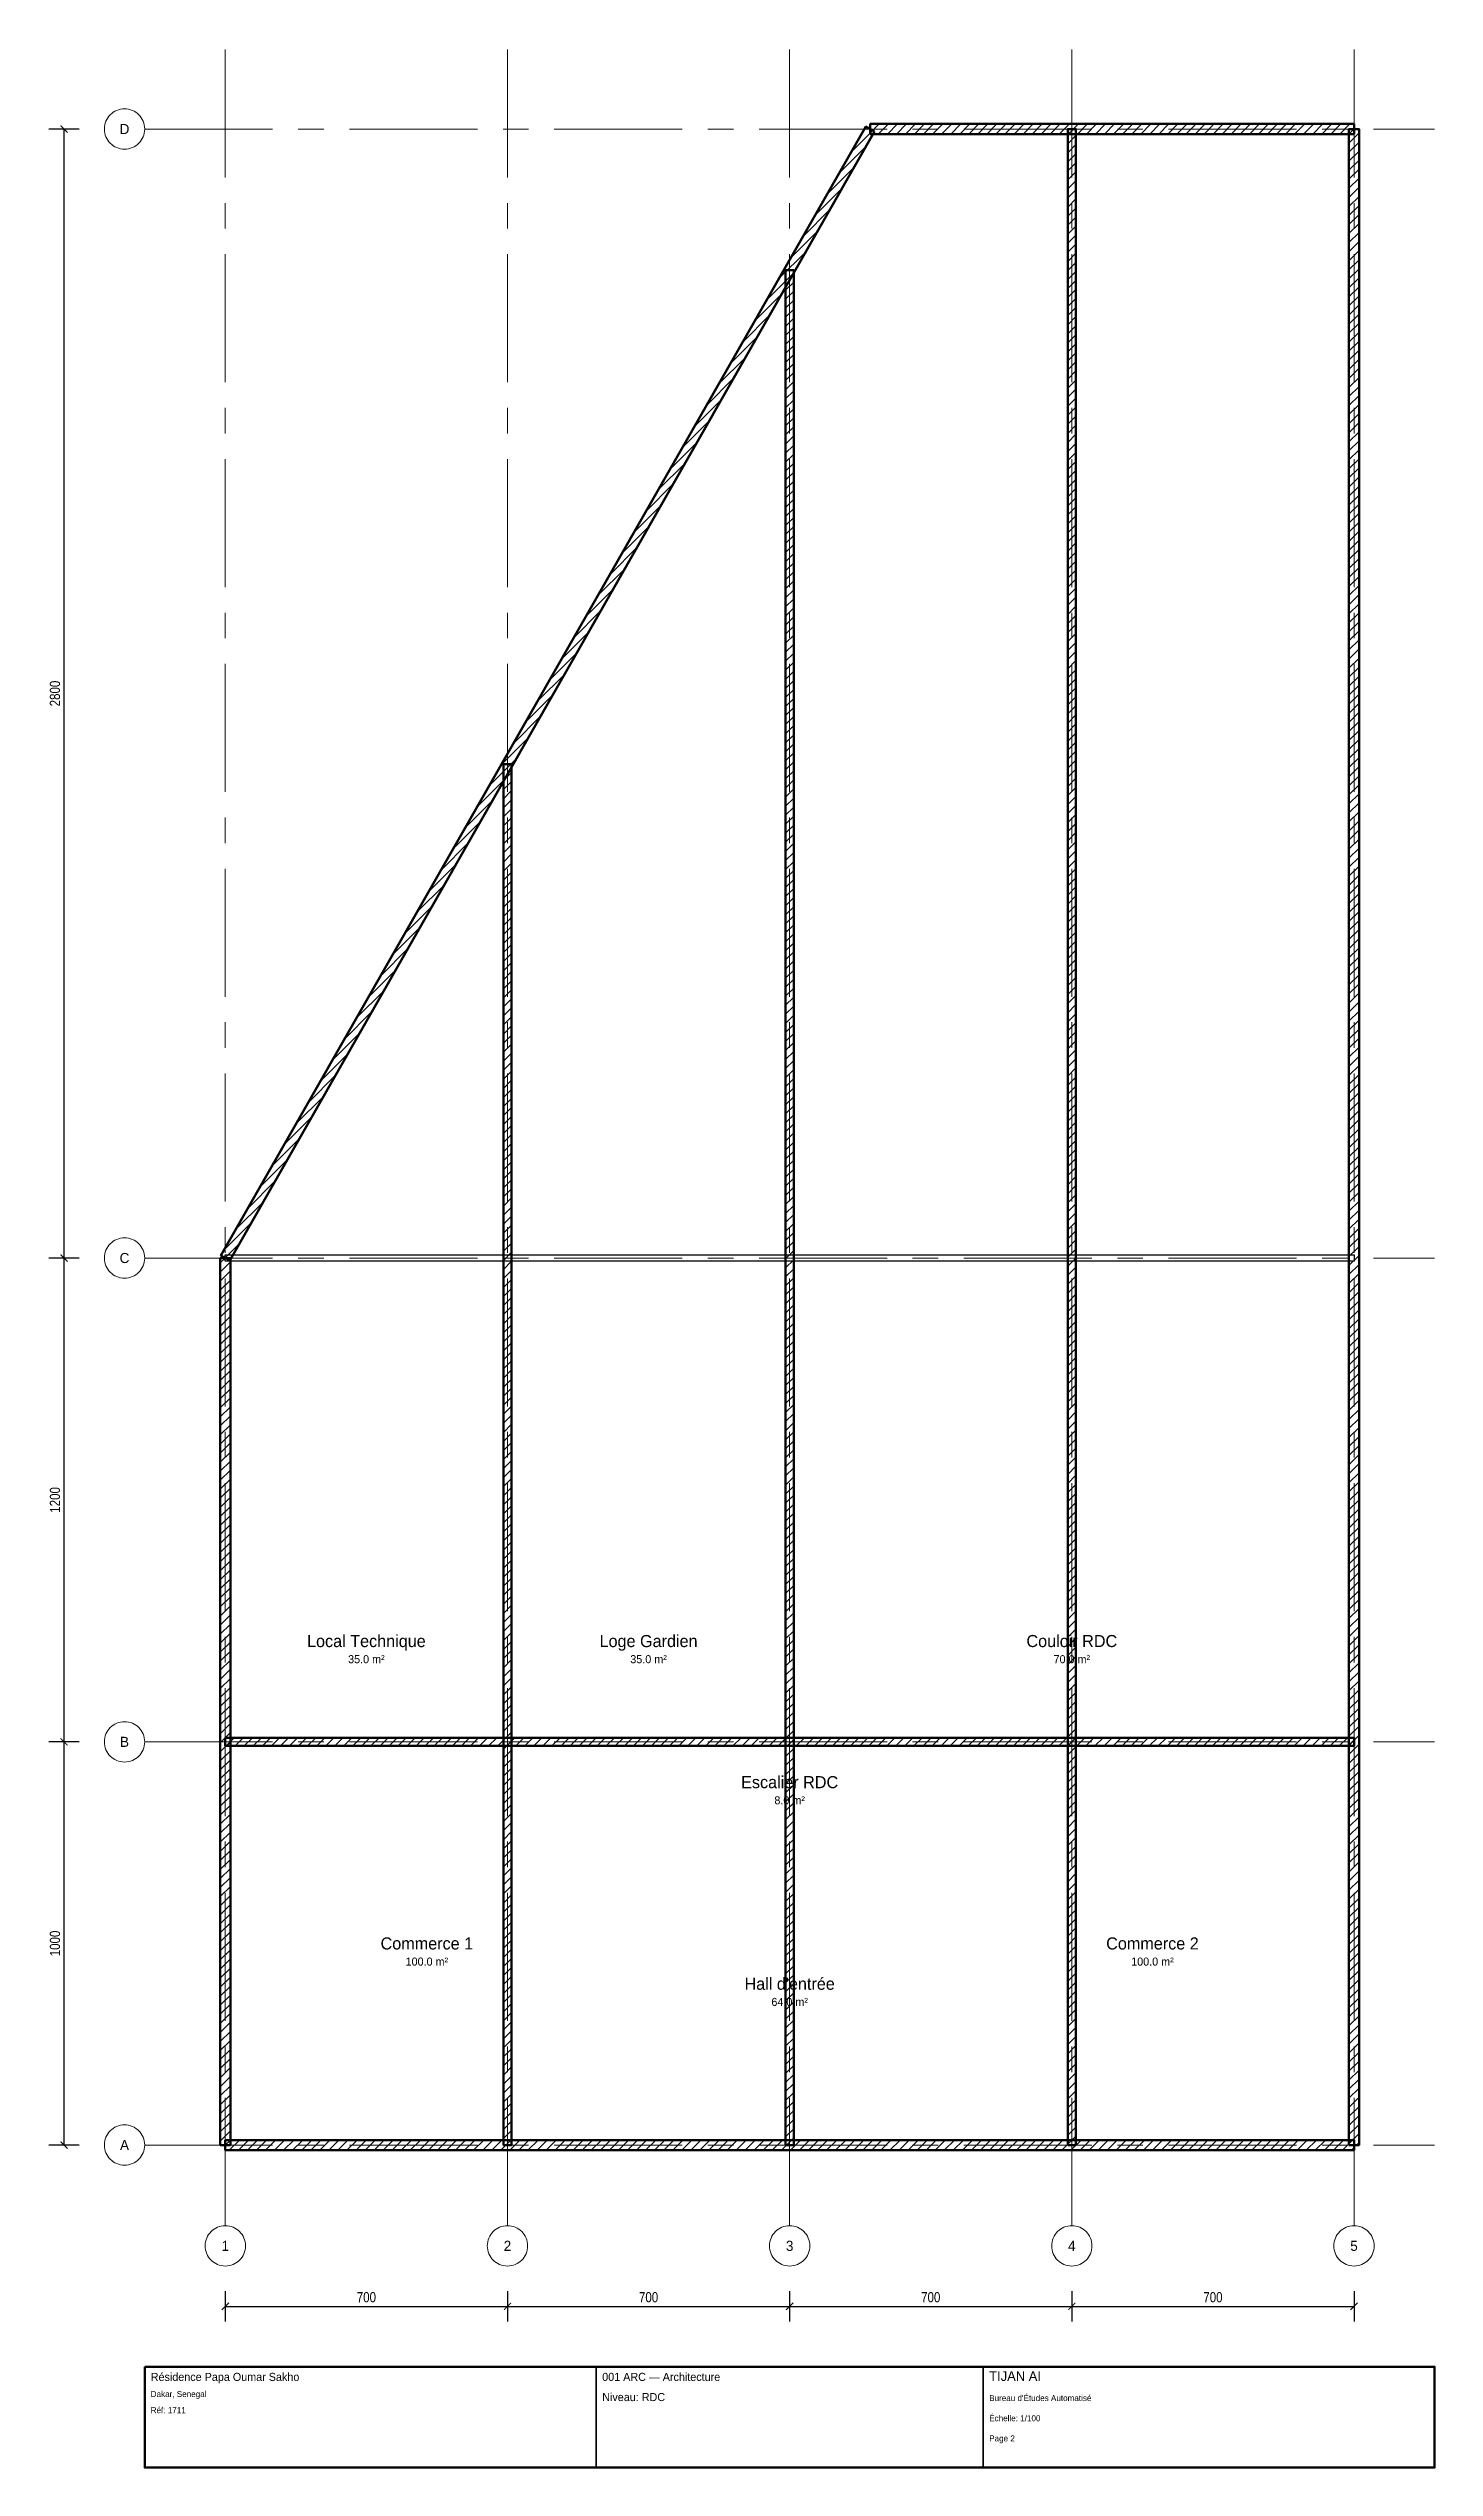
# Model space of a CAD drawing. Header units: metres. Extents: x -4.4 to 30, y -8 to 52.
import ezdxf
from ezdxf.enums import TextEntityAlignment as Align

# ---------------------------------------------------------------- set-up
doc = ezdxf.new("R2010")
doc.units = ezdxf.units.M
doc.linetypes.add('CENTER', pattern=[5.08, 3.175, -0.635, 0.635, -0.635])
for name, color, linetype, lineweight in [('A-HATCH', 8, 'Continuous', 0), ('A-TEXT', 7, 'Continuous', 0), ('A-WALL', 7, 'Continuous', 50), ('A-WALL-INT', 8, 'Continuous', 25), ('G-CART', 7, 'Continuous', 35), ('S-DIM', 7, 'Continuous', 13), ('S-GRID', 8, 'CENTER', 9)]:
    doc.layers.add(name, color=color, linetype=linetype, lineweight=lineweight)
doc.styles.add('OpenSansCondensed-Light', font='OpenSansCondensed-Light.ttf')
doc.dimstyles.new('EZDXF', dxfattribs={"dimtxt": 0.25, "dimasz": 0.175, "dimexe": 0.375, "dimexo": 0.125, "dimgap": 0.1, "dimtad": 1, "dimlfac": 100, "dimzin": 12, "dimdsep": 46, "dimtxsty": 'OpenSansCondensed-Light', "dimblk": 'ARCHTICK', "dimcen": 2.5, "dimazin": 3, "dimtfac": 0.5, "dimtmove": 2, "dimatfit": 3})

# ---------------------------------------------------------------- blocks, each defined once
blk = doc.blocks.new('_ARCHTICK')
at = {"color": 0, "linetype": 'BYBLOCK', "const_width": 0.15}
blk.add_lwpolyline([(-0.5, -0.5), (0.5, 0.5)], dxfattribs=at)

msp = doc.modelspace()

# ---------------------------------------------------------------- hatches: boundary and pattern name
at = {"layer": 'A-HATCH'}
h = msp.add_hatch(dxfattribs=at)
h.set_pattern_fill('ANSI31', scale=0.05)
h.paths.add_polyline_path([(16.10853, 49.93798), (0.10853, 21.93798), (-0.10853, 22.06202), (15.89147, 50.06202), (16.10853, 49.93798)])
h = msp.add_hatch(dxfattribs=at)
h.set_pattern_fill('ANSI31', scale=0.05)
h.paths.add_polyline_path([(28, 49.875), (16, 49.875), (16, 50.125), (28, 50.125), (28, 49.875)])
h = msp.add_hatch(dxfattribs=at)
h.set_pattern_fill('ANSI31', scale=0.05)
h.paths.add_polyline_path([(20.9, 0), (20.9, 50), (21.1, 50), (21.1, 0), (20.9, 0)])
h = msp.add_hatch(dxfattribs=at)
h.set_pattern_fill('ANSI31', scale=0.05)
h.paths.add_polyline_path([(27.875, 0), (27.875, 50), (28.125, 50), (28.125, 0), (27.875, 0)])
h = msp.add_hatch(dxfattribs=at)
h.set_pattern_fill('ANSI31', scale=0.05)
h.paths.add_polyline_path([(13.9, 0), (13.9, 46.5), (14.1, 46.5), (14.1, 0), (13.9, 0)])
h = msp.add_hatch(dxfattribs=at)
h.set_pattern_fill('ANSI31', scale=0.05)
h.paths.add_polyline_path([(6.9, 0), (6.9, 34.25), (7.1, 34.25), (7.1, 0), (6.9, 0)])
h = msp.add_hatch(dxfattribs=at)
h.set_pattern_fill('ANSI31', scale=0.05)
h.paths.add_polyline_path([(0.125, 22), (0.125, 0), (-0.125, 0), (-0.125, 22), (0.125, 22)])
h = msp.add_hatch(dxfattribs=at)
h.set_pattern_fill('ANSI31', scale=0.05)
h.paths.add_polyline_path([(0, 10.1), (28, 10.1), (28, 9.9), (0, 9.9), (0, 10.1)])
h = msp.add_hatch(dxfattribs=at)
h.set_pattern_fill('ANSI31', scale=0.05)
h.paths.add_polyline_path([(0, 0.125), (28, 0.125), (28, -0.125), (0, -0.125), (0, 0.125)])

# ---------------------------------------------------------------- linework, layer by layer
at = {"layer": 'A-WALL'}
for points in [[(16.10853, 49.93798), (0.10853, 21.93798), (-0.10853, 22.06202), (15.89147, 50.06202)], [(28, 49.875), (16, 49.875), (16, 50.125), (28, 50.125)], [(20.9, 0), (20.9, 50), (21.1, 50), (21.1, 0)], [(27.875, 0), (27.875, 50), (28.125, 50), (28.125, 0)], [(13.9, 0), (13.9, 46.5), (14.1, 46.5), (14.1, 0)], [(6.9, 0), (6.9, 34.25), (7.1, 34.25), (7.1, 0)], [(0.125, 22), (0.125, 0), (-0.125, 0), (-0.125, 22)], [(0, 10.1), (28, 10.1), (28, 9.9), (0, 9.9)], [(0, 0.125), (28, 0.125), (28, -0.125), (0, -0.125)]]:
    msp.add_lwpolyline(points, close=True, dxfattribs=at)
at = {"layer": 'A-WALL-INT'}
msp.add_lwpolyline([(0, 22.075), (28, 22.075), (28, 21.925), (0, 21.925)], close=True, dxfattribs=at)
at = {"layer": 'G-CART'}
for p, q in [((9.2, -5.5), (9.2, -8)), ((18.8, -5.5), (18.8, -8))]:
    msp.add_line(p, q, dxfattribs=at)
at = {"layer": 'G-CART', "lineweight": 50}
msp.add_lwpolyline([(-2, -5.5), (30, -5.5), (30, -8), (-2, -8)], close=True, dxfattribs=at)
at = {"layer": 'S-GRID', "linetype": 'CENTER'}
for p, q in [((0, -2), (0, 52)), ((7, -2), (7, 52)), ((14, -2), (14, 52)), ((21, -2), (21, 52)), ((28, -2), (28, 52)), ((-2, 50), (30, 50)), ((-2, 22), (30, 22)), ((-2, 10), (30, 10)), ((-2, 0), (30, 0))]:
    msp.add_line(p, q, dxfattribs=at)
at = {"layer": 'S-GRID'}
for centre in [(-2.5, 50), (-2.5, 22), (-2.5, 10), (-2.5, 0), (0, -2.5), (7, -2.5), (14, -2.5), (21, -2.5), (28, -2.5)]:
    msp.add_circle(centre, 0.5, dxfattribs=at)

# ---------------------------------------------------------------- texts
at = {"layer": 'A-TEXT'}
for s, height, p in [('Local Technique', 0.3, (3.5, 12.5)), ('Loge Gardien', 0.3, (10.5, 12.5)), ('Couloir RDC', 0.3, (21, 12.5)), ('35.0 m²', 0.2, (3.5, 12.05)), ('35.0 m²', 0.2, (10.5, 12.05)), ('70.0 m²', 0.2, (21, 12.05)), ('Escalier RDC', 0.3, (14, 9)), ('8.0 m²', 0.2, (14, 8.55)), ('Commerce 1', 0.3, (5, 5)), ('Commerce 2', 0.3, (23, 5)), ('100.0 m²', 0.2, (5, 4.55)), ('100.0 m²', 0.2, (23, 4.55)), ("Hall d'entrée", 0.3, (14, 4)), ('64.0 m²', 0.2, (14, 3.55))]:
    msp.add_text(s, height=height, dxfattribs=at).set_placement(p, align=Align.MIDDLE_CENTER)
at = {"layer": 'G-CART'}
for s, height, p in [('Résidence Papa Oumar Sakho', 0.2, (-1.85, -5.85)), ('001 ARC — Architecture', 0.2, (9.35, -5.85)), ('TIJAN AI', 0.24, (18.95, -5.85)), ('Dakar, Senegal', 0.15, (-1.85, -6.25)), ('Réf: 1711', 0.15, (-1.85, -6.65)), ('Niveau: RDC', 0.2, (9.35, -6.35)), ("Bureau d'Études Automatisé", 0.15, (18.95, -6.35)), ('Échelle: 1/100', 0.15, (18.95, -6.85)), ('Page 2', 0.15, (18.95, -7.35))]:
    msp.add_text(s, height=height, dxfattribs=at).set_placement(p)
at = {"layer": 'S-GRID'}
for s, p in [('D', (-2.5, 50)), ('C', (-2.5, 22)), ('B', (-2.5, 10)), ('A', (-2.5, 0)), ('1', (0, -2.5)), ('2', (7, -2.5)), ('3', (14, -2.5)), ('4', (21, -2.5)), ('5', (28, -2.5))]:
    msp.add_text(s, height=0.25, dxfattribs=at).set_placement(p, align=Align.MIDDLE_CENTER)

# ---------------------------------------------------------------- dimensions: what is measured, and where the dimension line sits
at = {"layer": 'S-DIM'}
for base, p1, p2 in [((-4, 22), (-3.5, 22), (-3.5, 50)), ((-4, 10), (-3.5, 10), (-3.5, 22)), ((-4, 0), (-3.5, 0), (-3.5, 10))]:
    msp.add_linear_dim(base=base, p1=p1, p2=p2, angle=90, dimstyle='EZDXF', dxfattribs=at).render()
for base, p1, p2 in [((0, -4), (0, -3.5), (7, -3.5)), ((7, -4), (7, -3.5), (14, -3.5)), ((14, -4), (14, -3.5), (21, -3.5)), ((21, -4), (21, -3.5), (28, -3.5))]:
    msp.add_linear_dim(base=base, p1=p1, p2=p2, dimstyle='EZDXF', dxfattribs=at).render()

doc.saveas('drawing.dxf')
